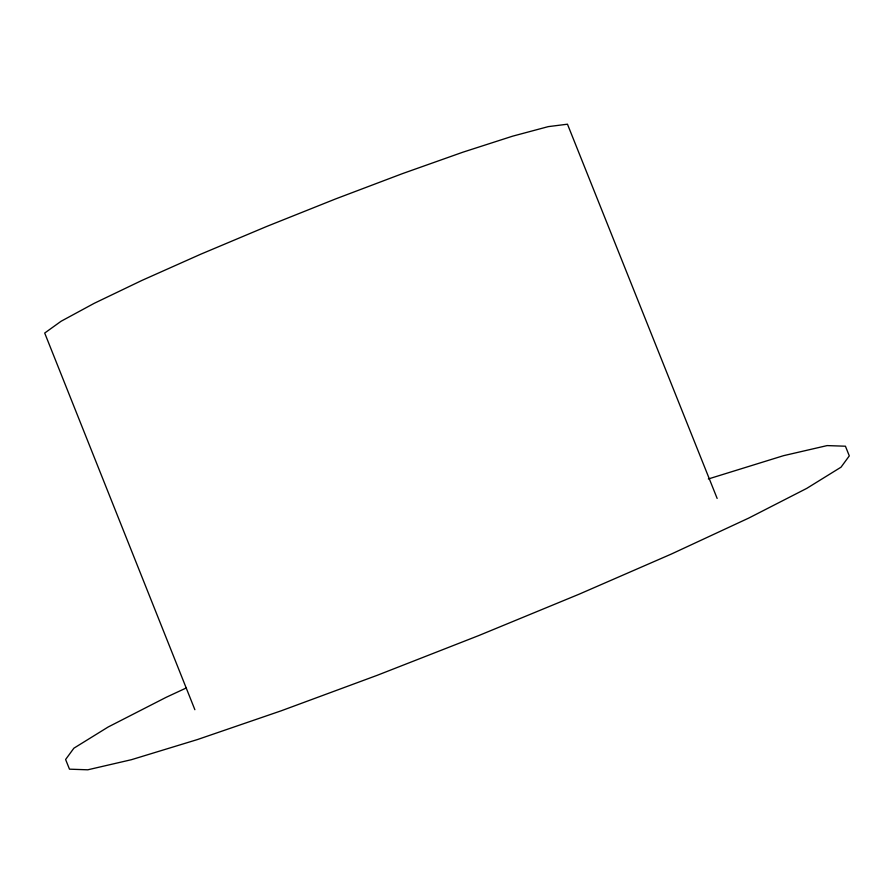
<?xml version="1.0" encoding="UTF-8"?>
<svg xmlns="http://www.w3.org/2000/svg" width="894" height="894" viewBox="0 0 894 894"><rect width="100%" height="100%" fill="white"/><g stroke="black" fill="none" stroke-linecap="round" stroke-linejoin="round"><path stroke-width="1.34" d="M186.153 688.022L166.105 697.342L108.163 727.001L73.878 748.2L65.608 759.498L69.486 769.175L87.791 769.801L131.418 759.699L197.395 739.573L281.23 710.797L377.201 675.316L478.782 635.556L579.033 594.231L671.137 554.146L748.803 518.051L806.757 488.381L841.03 467.182L849.3 455.884L845.433 446.218L827.129 445.592L783.502 455.683L708.35 478.961M717.144 498.427L567.466 124.199L548.245 126.635L512.564 136.19L462.868 152.203L402.546 173.592L335.686 198.893L266.859 226.394L200.759 254.198L141.889 280.437L94.25 303.301L61.105 321.248L44.7 333.049L194.87 709.702"/></g></svg>
